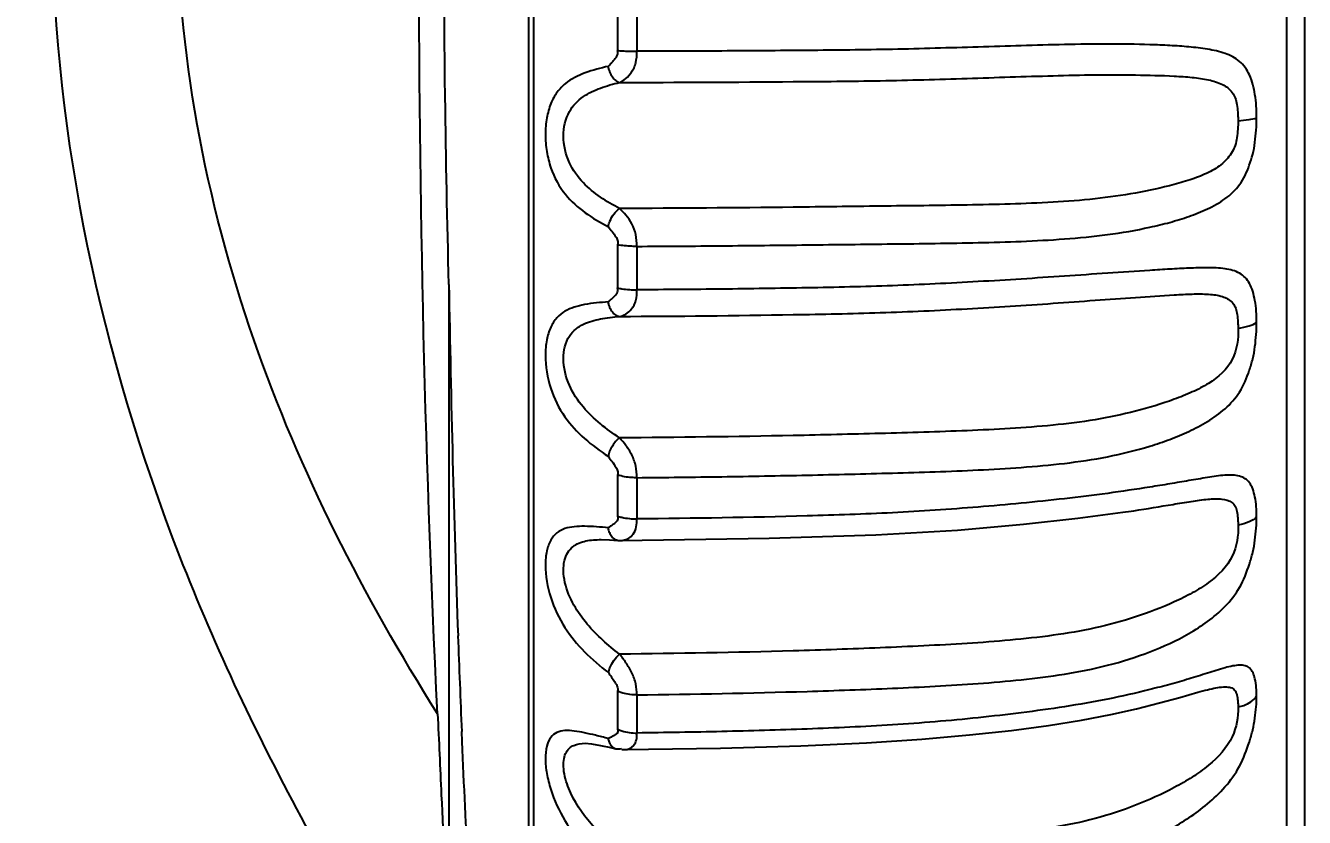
# Model space of a CAD drawing. Header units: millimetres. Extents: x 7426 to 8300, y 123 to 421.
# Drawn here: x 8017.41 to 8020.517, y 347.897 to 349.82 of the extents above; entities that cross this region are included whole.
import ezdxf

# ---------------------------------------------------------------- set-up
doc = ezdxf.new("R2010")
doc.units = ezdxf.units.MM
doc.layers.add('20_ALL_FEATURES', color=7, linetype='Continuous')
doc.layers.add('多重引线', color=7, linetype='Continuous')
doc.styles.add('微软雅黑', font='msyh.ttc')
doc.dimstyles.new('尺寸标注_1_4比例', dxfattribs={"dimtxt": 2.1, "dimasz": 1.7, "dimexe": 0.5, "dimexo": 0.4, "dimgap": 0.5, "dimtad": 1, "dimdec": 1, "dimlfac": 4, "dimdsep": 46, "dimtxsty": '微软雅黑', "dimcen": 0.09, "dimadec": 0, "dimazin": 0, "dimtp": 0.01, "dimtm": 0.01, "dimtfac": 1, "dimtdec": 1, "dimtofl": 0, "dimtmove": 0, "dimatfit": 3, "dimfxl": 1, "dimtolj": 1, "dimarcsym": 0})

# ---------------------------------------------------------------- blocks, each defined once
blk = doc.blocks.new('*D890')
at = {"layer": 'Defpoints', "color": 0}
for p in [(8010.9443, 360.1863), (8006.63, 320.4735), (8032.781, 320.4735)]:
    blk.add_point(p, dxfattribs=at)
at = {"layer": '多重引线', "color": 0, "lineweight": -2}
for p, q in [((8011.3443, 360.1863), (8033.281, 360.1863)), ((8032.781, 358.4863), (8032.781, 322.1735)), ((8007.03, 320.4735), (8033.281, 320.4735))]:
    blk.add_line(p, q, dxfattribs=at)
at = {"layer": '多重引线', "color": 0}
for points in [[(8033.0643, 358.4863), (8032.4976, 358.4863), (8032.781, 360.1863)], [(8032.4976, 322.1735), (8033.0643, 322.1735), (8032.781, 320.4735)]]:
    blk.add_solid(points, dxfattribs=at)
at = {"layer": '多重引线', "color": 0, "insert": (8031.1896, 340.3299), "char_height": 2.1, "attachment_point": 5, "rotation": 90, "style": '微软雅黑'}
blk.add_mtext('\\A1;158.9', dxfattribs=at)

msp = doc.modelspace()

# ---------------------------------------------------------------- linework, layer by layer
at = {"layer": '20_ALL_FEATURES', "color": 7, "linetype": 'Continuous'}
for p, q in [((8018.6319, 353.5123), (8018.6318, 346.9249)), ((8020.4735, 353.1165), (8020.4735, 347.094)), ((8020.5171, 352.8563), (8020.5171, 347.3541)), ((8018.644, 350.1052), (8018.6439, 346.6459)), ((8018.8485, 349.8668), (8018.8485, 349.7592)), ((8018.8957, 349.8656), (8018.8957, 349.7576)), ((8018.8485, 349.2877), (8018.8485, 349.1827)), ((8018.8957, 349.2838), (8018.8957, 349.1784)), ((8018.4388, 349.1916), (8018.4383, 340.3301)), ((8018.8485, 348.7287), (8018.8485, 348.629)), ((8018.8957, 348.7221), (8018.8957, 348.622)), ((8020.096, 348.6409), (8020.1029, 348.642)), ((8018.8087, 348.5717), (8018.8089, 348.5717)), ((8018.8502, 348.5699), (8018.8534, 348.5699)), ((8018.8534, 348.5699), (8018.8574, 348.5697)), ((8018.8485, 348.2036), (8018.8485, 348.1117)), ((8018.8957, 348.1945), (8018.8957, 348.1021)), ((8020.2584, 348.2013), (8020.2585, 348.2014)), ((8018.471, 348.0813), (8018.4699, 348.1058)), ((8018.7699, 348.0772), (8018.7701, 348.0772)), ((8018.8514, 348.0636), (8018.8549, 348.0641)), ((8018.8549, 348.0641), (8018.8588, 348.0646))]:
    msp.add_line(p, q, dxfattribs=at)
for points in [[(8018.8574, 348.5697), (8019.2168, 348.575), (8019.4758, 348.5832), (8019.6745, 348.5951), (8019.8347, 348.6089), (8019.9669, 348.6236), (8020.0761, 348.6381), (8020.096, 348.641)], [(8018.8088, 348.5717), (8018.8286, 348.5712), (8018.8501, 348.5699)], [(8018.8654, 348.0617), (8019.0984, 348.0656), (8019.2939, 348.0712), (8019.4532, 348.0782), (8019.5877, 348.0869), (8019.7037, 348.0973), (8019.8055, 348.1085), (8019.8955, 348.1207), (8019.9757, 348.1336), (8020.0468, 348.1471), (8020.1095, 348.1609), (8020.1652, 348.1751), (8020.2143, 348.1887), (8020.2584, 348.2013)], [(8018.7701, 348.0772), (8018.7849, 348.076), (8018.8067, 348.0722), (8018.8321, 348.0667), (8018.8443, 348.0638)]]:
    msp.add_lwpolyline(points, dxfattribs=at)
for centre, radius, start, end in [((8063.8313, 349.936), 45.3985, 180.9396, 182.01663), ((8018.8571, 348.6001), 0.0304, 270.5, 279.2491), ((8050.5079, 349.4676), 32.0669, 182.01795, 182.43396), ((8018.8651, 348.0925), 0.0308, 258.4591, 264.2102), ((8018.865, 348.0919), 0.0301, 264.2351, 270.6523)]:
    msp.add_arc(centre, radius, start, end, dxfattribs=at)
for points, knots in [([(8018.3945, 352.8576), (8018.137, 352.4691), (8017.6609, 351.5901), (8017.3659, 350.0683), (8017.6469, 348.7786), (8018.0711, 347.8887), (8018.3123, 347.4926), (8018.4391, 347.3098)], [0, 0, 0, 0, 0.235936, 0.501412, 0.765831, 0.887391, 1, 1, 1, 1]), ([(8018.4112, 348.1486), (8018.2318, 348.4337), (8017.9111, 349.0587), (8017.7099, 350.1182), (8017.9137, 351.1755), (8018.2298, 351.8027), (8018.4109, 352.0863)], [0, 0, 0, 0, 0.241933, 0.500193, 0.758296, 1, 1, 1, 1]), ([(8018.4112, 348.1486), (8018.3782, 348.8043), (8018.3531, 350.1175), (8018.3783, 351.4307), (8018.4109, 352.0863)], [0, 0, 0, 0, 0.50005, 1, 1, 1, 1]), ([(8018.4389, 349.1916), (8018.4348, 349.3435), (8018.4229, 349.9596), (8018.4259, 350.576), (8018.4382, 351.0401)], [0, 0, 0, 0, 0.246582, 1, 1, 1, 1]), ([(8018.8261, 349.721), (8018.8286, 349.7237), (8018.8329, 349.7284), (8018.8391, 349.7353), (8018.8443, 349.7418), (8018.8501, 349.7494), (8018.8489, 349.756), (8018.8485, 349.7593)], [0, 0, 0, 0, 0.236809, 0.415473, 0.59616, 0.785247, 1, 1, 1, 1]), ([(8018.8485, 349.7593), (8018.852, 349.759), (8018.8677, 349.7579), (8018.8834, 349.7576), (8018.8957, 349.7576)], [0, 0, 0, 0, 0.219148, 1, 1, 1, 1]), ([(8018.8534, 349.6819), (8018.8589, 349.6841), (8018.8698, 349.6916), (8018.8814, 349.7043), (8018.8892, 349.7178), (8018.8945, 349.7346), (8018.8957, 349.7483), (8018.8957, 349.7576)], [0, 0, 0, 0, 0.19163, 0.42537, 0.55634, 0.696217, 1, 1, 1, 1]), ([(8020.4009, 349.5959), (8020.4007, 349.6055), (8020.4006, 349.6245), (8020.3964, 349.6597), (8020.3874, 349.6984), (8020.362, 349.7357), (8020.3235, 349.7545), (8020.2812, 349.7632), (8020.2363, 349.7686), (8020.1896, 349.7718), (8020.1237, 349.7744), (8020.0384, 349.7758), (8019.9342, 349.774), (8019.8293, 349.7712), (8019.7247, 349.768), (8019.6203, 349.7647), (8019.4818, 349.7612), (8019.3091, 349.7595), (8019.1023, 349.7581), (8018.9645, 349.7577), (8018.8957, 349.7576)], [0, 0, 0, 0, 0.017868, 0.035183, 0.065629, 0.090874, 0.115797, 0.142801, 0.170839, 0.199624, 0.229653, 0.293021, 0.357886, 0.422841, 0.487594, 0.552107, 0.616402, 0.744591, 0.872405, 1, 1, 1, 1]), ([(8018.8261, 349.721), (8018.8071, 349.7169), (8018.7706, 349.7074), (8018.7273, 349.6863), (8018.7004, 349.6584), (8018.6847, 349.6299), (8018.6754, 349.5948), (8018.6721, 349.5552), (8018.6757, 349.5141), (8018.6879, 349.4633), (8018.728, 349.3901), (8018.7875, 349.3515), (8018.8262, 349.3316)], [0, 0, 0, 0, 0.108686, 0.210884, 0.264031, 0.322989, 0.390619, 0.465724, 0.544112, 0.620538, 0.756575, 1, 1, 1, 1]), ([(8018.8261, 349.721), (8018.8253, 349.7189), (8018.8267, 349.7139), (8018.83, 349.7055), (8018.8354, 349.6959), (8018.843, 349.6864), (8018.85, 349.6826), (8018.8534, 349.6819)], [0, 0, 0, 0, 0.137943, 0.279069, 0.550138, 0.788703, 1, 1, 1, 1]), ([(8018.8534, 349.6819), (8018.9941, 349.6821), (8019.2051, 349.6832), (8019.4866, 349.6854), (8019.6623, 349.6906), (8019.8022, 349.6952), (8019.9058, 349.6983), (8020.0074, 349.7011), (8020.1055, 349.7002), (8020.1842, 349.6987), (8020.2434, 349.6947), (8020.2829, 349.6894), (8020.317, 349.6794), (8020.3395, 349.6627), (8020.3497, 349.6443), (8020.3536, 349.6276), (8020.355, 349.6124), (8020.3556, 349.5993), (8020.3564, 349.5924), (8020.3562, 349.589)], [0, 0, 0, 0, 0.26895, 0.403653, 0.538271, 0.605103, 0.671349, 0.736522, 0.799287, 0.859056, 0.887003, 0.912726, 0.935125, 0.954514, 0.96422, 0.974866, 0.986916, 0.993443, 1, 1, 1, 1]), ([(8018.8535, 349.3757), (8018.8376, 349.384), (8018.8062, 349.4022), (8018.7625, 349.4376), (8018.7269, 349.4874), (8018.7124, 349.5497), (8018.7252, 349.6103), (8018.763, 349.6495), (8018.8073, 349.6697), (8018.8378, 349.6782), (8018.8534, 349.6819)], [0, 0, 0, 0, 0.12271, 0.246587, 0.381449, 0.532453, 0.671127, 0.78404, 0.890146, 1, 1, 1, 1]), ([(8018.8957, 349.2838), (8018.9645, 349.2843), (8019.1022, 349.285), (8019.309, 349.2874), (8019.5165, 349.2898), (8019.6899, 349.2918), (8019.8293, 349.2956), (8019.9342, 349.3012), (8020.0388, 349.3109), (8020.1241, 349.3258), (8020.1898, 349.3416), (8020.2367, 349.3559), (8020.282, 349.374), (8020.3253, 349.3975), (8020.3628, 349.4327), (8020.3812, 349.4727), (8020.3922, 349.5078), (8020.3974, 349.5366), (8020.3999, 349.5662), (8020.4011, 349.586), (8020.4009, 349.5959)], [0, 0, 0, 0, 0.124048, 0.248337, 0.372955, 0.498183, 0.561137, 0.624347, 0.687726, 0.750348, 0.780343, 0.809504, 0.838724, 0.868288, 0.897924, 0.92957, 0.946462, 0.964127, 0.982206, 1, 1, 1, 1]), ([(8020.3562, 349.589), (8020.365, 349.5895), (8020.38, 349.5909), (8020.395, 349.5937), (8020.4009, 349.5959)], [0, 0, 0, 0, 0.583897, 1, 1, 1, 1]), ([(8020.3562, 349.589), (8020.3563, 349.5821), (8020.3553, 349.5683), (8020.3536, 349.5482), (8020.3496, 349.5295), (8020.3392, 349.5072), (8020.3184, 349.4829), (8020.2839, 349.4618), (8020.2439, 349.4464), (8020.1848, 349.4289), (8020.1061, 349.4122), (8020.0077, 349.3979), (8019.9059, 349.3904), (8019.8022, 349.3861), (8019.6623, 349.3834), (8019.4866, 349.3815), (8019.2052, 349.3778), (8018.9941, 349.3764), (8018.8535, 349.3757)], [0, 0, 0, 0, 0.012965, 0.026083, 0.037954, 0.048698, 0.072022, 0.096974, 0.123948, 0.152587, 0.212809, 0.275204, 0.33954, 0.40474, 0.470461, 0.60288, 0.735383, 1, 1, 1, 1]), ([(8018.8262, 349.3316), (8018.827, 349.3361), (8018.8317, 349.3529), (8018.8425, 349.3688), (8018.8535, 349.3757)], [0, 0, 0, 0, 0.261354, 1, 1, 1, 1]), ([(8018.8957, 349.2838), (8018.8955, 349.2934), (8018.894, 349.3124), (8018.8848, 349.3387), (8018.8698, 349.3592), (8018.859, 349.3709), (8018.8535, 349.3757)], [0, 0, 0, 0, 0.276144, 0.543916, 0.788947, 1, 1, 1, 1]), ([(8018.8262, 349.3316), (8018.8324, 349.3236), (8018.8408, 349.3132), (8018.8488, 349.2998), (8018.8494, 349.2928), (8018.8488, 349.2894), (8018.8485, 349.2877)], [0, 0, 0, 0, 0.597218, 0.795338, 0.900719, 1, 1, 1, 1]), ([(8018.8957, 349.2838), (8018.8915, 349.2838), (8018.8757, 349.2841), (8018.8599, 349.2855), (8018.8485, 349.2877)], [0, 0, 0, 0, 0.265934, 1, 1, 1, 1]), ([(8020.4009, 349.0991), (8020.4007, 349.1082), (8020.4006, 349.126), (8020.3974, 349.1515), (8020.3923, 349.1742), (8020.3846, 349.1933), (8020.3739, 349.2084), (8020.3545, 349.2233), (8020.3223, 349.2312), (8020.2809, 349.2322), (8020.2361, 349.231), (8020.1895, 349.2286), (8020.1237, 349.2245), (8020.0384, 349.2188), (8019.9342, 349.2114), (8019.8294, 349.2044), (8019.7247, 349.1981), (8019.6204, 349.1925), (8019.4818, 349.1866), (8019.3091, 349.1828), (8019.1023, 349.1798), (8018.9645, 349.1787), (8018.8957, 349.1784)], [0, 0, 0, 0, 0.017145, 0.033437, 0.048077, 0.060666, 0.071812, 0.082495, 0.105667, 0.132291, 0.160446, 0.189527, 0.219938, 0.284186, 0.349969, 0.415811, 0.481414, 0.546748, 0.611838, 0.741568, 0.870899, 1, 1, 1, 1]), ([(8018.8261, 349.1489), (8018.8286, 349.1511), (8018.8335, 349.1557), (8018.8397, 349.1614), (8018.8443, 349.1664), (8018.848, 349.1704), (8018.8497, 349.1764), (8018.8488, 349.1806), (8018.8485, 349.1828)], [0, 0, 0, 0, 0.233177, 0.467964, 0.586782, 0.708618, 0.846001, 1, 1, 1, 1]), ([(8018.8485, 349.1828), (8018.852, 349.182), (8018.8676, 349.1793), (8018.8834, 349.1783), (8018.8957, 349.1784)], [0, 0, 0, 0, 0.223449, 1, 1, 1, 1]), ([(8018.8534, 349.1137), (8018.8587, 349.1144), (8018.8698, 349.1192), (8018.8814, 349.1296), (8018.8893, 349.1412), (8018.8946, 349.1568), (8018.8957, 349.1696), (8018.8957, 349.1784)], [0, 0, 0, 0, 0.189405, 0.417636, 0.54653, 0.685805, 1, 1, 1, 1]), ([(8018.8534, 349.1137), (8018.9941, 349.1143), (8019.2052, 349.1164), (8019.4515, 349.1214), (8019.5923, 349.1268), (8019.6976, 349.1323), (8019.8023, 349.1385), (8019.9059, 349.1454), (8020.0073, 349.1531), (8020.1055, 349.1594), (8020.1841, 349.1653), (8020.2432, 349.1684), (8020.2824, 349.1685), (8020.316, 349.1643), (8020.3393, 349.1525), (8020.3498, 349.1366), (8020.3537, 349.1216), (8020.355, 349.1075), (8020.3556, 349.0951), (8020.3564, 349.0886), (8020.3562, 349.0854)], [0, 0, 0, 0, 0.270591, 0.406137, 0.473986, 0.541663, 0.608984, 0.675749, 0.741471, 0.80476, 0.865007, 0.893078, 0.918665, 0.940316, 0.95793, 0.966524, 0.976211, 0.987519, 0.993717, 1, 1, 1, 1]), ([(8018.8261, 349.1489), (8018.8067, 349.1477), (8018.7788, 349.1453), (8018.7435, 349.137), (8018.7201, 349.1272), (8018.6997, 349.111), (8018.6841, 349.0867), (8018.6751, 349.0553), (8018.6711, 349.0048), (8018.682, 348.9391), (8018.7165, 348.8694), (8018.7672, 348.8151), (8018.8059, 348.787), (8018.8262, 348.7738)], [0, 0, 0, 0, 0.10921, 0.157368, 0.203677, 0.250597, 0.302181, 0.362927, 0.432709, 0.586116, 0.731589, 0.864258, 1, 1, 1, 1]), ([(8018.8261, 349.1489), (8018.8252, 349.1468), (8018.8267, 349.1419), (8018.8299, 349.1339), (8018.8352, 349.1249), (8018.8431, 349.1164), (8018.8501, 349.1139), (8018.8534, 349.1137)], [0, 0, 0, 0, 0.140696, 0.286278, 0.558093, 0.789761, 1, 1, 1, 1]), ([(8018.8535, 348.8188), (8018.8213, 348.8398), (8018.7732, 348.8769), (8018.7278, 348.9461), (8018.7123, 349.0076), (8018.7231, 349.0583), (8018.746, 349.0837), (8018.7714, 349.0993), (8018.808, 349.109), (8018.8379, 349.1124), (8018.8534, 349.1137)], [0, 0, 0, 0, 0.264347, 0.408681, 0.561664, 0.69026, 0.743138, 0.792868, 0.892942, 1, 1, 1, 1]), ([(8018.8957, 348.7221), (8018.9645, 348.7229), (8019.1022, 348.7243), (8019.309, 348.7282), (8019.5165, 348.7332), (8019.69, 348.7386), (8019.8294, 348.7465), (8019.9344, 348.7561), (8020.0392, 348.7712), (8020.1245, 348.7926), (8020.19, 348.8144), (8020.237, 348.8338), (8020.2825, 348.8578), (8020.3258, 348.888), (8020.3627, 348.9295), (8020.3809, 348.9734), (8020.3921, 349.0108), (8020.3974, 349.0403), (8020.3999, 349.0698), (8020.4011, 349.0894), (8020.4009, 349.0991)], [0, 0, 0, 0, 0.122393, 0.245032, 0.368009, 0.491624, 0.553818, 0.616365, 0.679311, 0.742044, 0.772383, 0.802166, 0.83244, 0.863671, 0.895674, 0.929725, 0.947224, 0.965061, 0.982888, 1, 1, 1, 1]), ([(8020.3562, 349.0854), (8020.3653, 349.0864), (8020.3807, 349.0893), (8020.3957, 349.0952), (8020.4009, 349.0991)], [0, 0, 0, 0, 0.583774, 1, 1, 1, 1]), ([(8020.3562, 349.0854), (8020.3568, 349.0595), (8020.3498, 349.0034), (8020.2957, 348.9552), (8020.2442, 348.9294), (8020.1852, 348.9057), (8020.1065, 348.8822), (8020.008, 348.8613), (8019.906, 348.8489), (8019.8023, 348.8409), (8019.6623, 348.8344), (8019.4866, 348.8293), (8019.2052, 348.8224), (8018.9941, 348.8199), (8018.8535, 348.8188)], [0, 0, 0, 0, 0.048271, 0.099031, 0.127027, 0.156398, 0.217465, 0.280101, 0.344266, 0.409112, 0.474396, 0.605863, 0.737384, 1, 1, 1, 1]), ([(8018.8535, 348.8188), (8018.8458, 348.8145), (8018.8382, 348.8023), (8018.8288, 348.7873), (8018.8265, 348.7782), (8018.8262, 348.7738)], [0, 0, 0, 0, 0.492069, 0.753002, 1, 1, 1, 1]), ([(8018.8957, 348.7221), (8018.8955, 348.7315), (8018.8938, 348.7506), (8018.8846, 348.7774), (8018.8696, 348.7996), (8018.859, 348.813), (8018.8535, 348.8188)], [0, 0, 0, 0, 0.260981, 0.52641, 0.777272, 1, 1, 1, 1]), ([(8018.8262, 348.7738), (8018.8324, 348.7653), (8018.8407, 348.7542), (8018.8487, 348.7404), (8018.8494, 348.7335), (8018.8487, 348.7303), (8018.8485, 348.7287)], [0, 0, 0, 0, 0.610584, 0.80867, 0.908617, 1, 1, 1, 1]), ([(8018.8957, 348.7221), (8018.8915, 348.7221), (8018.8756, 348.7225), (8018.8596, 348.725), (8018.8485, 348.7287)], [0, 0, 0, 0, 0.264558, 1, 1, 1, 1]), ([(8020.4009, 348.627), (8020.4007, 348.6354), (8020.4006, 348.6517), (8020.3975, 348.6745), (8020.3924, 348.694), (8020.3847, 348.7096), (8020.3735, 348.7205), (8020.3591, 348.7266), (8020.3423, 348.7287), (8020.3161, 348.7281), (8020.2807, 348.7225), (8020.2362, 348.7149), (8020.1895, 348.707), (8020.1238, 348.6963), (8020.0385, 348.6836), (8019.9343, 348.6708), (8019.8294, 348.6598), (8019.7247, 348.6506), (8019.6204, 348.6428), (8019.4819, 348.6347), (8019.2404, 348.6265), (8019.0335, 348.6232), (8018.8957, 348.622)], [0, 0, 0, 0, 0.015929, 0.030731, 0.043529, 0.054002, 0.063179, 0.072502, 0.083029, 0.094954, 0.121994, 0.150796, 0.180511, 0.211537, 0.276913, 0.343629, 0.410274, 0.476599, 0.542601, 0.608323, 0.739253, 1, 1, 1, 1]), ([(8020.1029, 348.642), (8020.1347, 348.6467), (8020.1811, 348.6546), (8020.2409, 348.6646), (8020.2805, 348.6703), (8020.3137, 348.672), (8020.3382, 348.6663), (8020.3498, 348.6533), (8020.3537, 348.64), (8020.355, 348.6273), (8020.3556, 348.616), (8020.3564, 348.6099), (8020.3562, 348.6069)], [0, 0, 0, 0, 0.320037, 0.469601, 0.605704, 0.718618, 0.803728, 0.84223, 0.88633, 0.939773, 0.969511, 1, 1, 1, 1]), ([(8018.8485, 348.629), (8018.8487, 348.6269), (8018.8495, 348.623), (8018.848, 348.6173), (8018.8442, 348.6141), (8018.8396, 348.6101), (8018.8335, 348.6055), (8018.8286, 348.602), (8018.8261, 348.6003)], [0, 0, 0, 0, 0.164921, 0.299628, 0.421758, 0.538962, 0.770569, 1, 1, 1, 1]), ([(8018.8485, 348.629), (8018.8519, 348.6278), (8018.8673, 348.6235), (8018.8834, 348.6219), (8018.8957, 348.622)], [0, 0, 0, 0, 0.227078, 1, 1, 1, 1]), ([(8018.8261, 348.6003), (8018.8069, 348.6022), (8018.7793, 348.6046), (8018.744, 348.6037), (8018.7208, 348.5997), (8018.7, 348.5893), (8018.6839, 348.5699), (8018.675, 348.5424), (8018.6711, 348.4949), (8018.6829, 348.4298), (8018.7171, 348.3578), (8018.767, 348.2975), (8018.8058, 348.2644), (8018.8262, 348.2489)], [0, 0, 0, 0, 0.110039, 0.157364, 0.201102, 0.242845, 0.287163, 0.340618, 0.405094, 0.557134, 0.710851, 0.854195, 1, 1, 1, 1]), ([(8018.8261, 348.6003), (8018.8253, 348.5985), (8018.8265, 348.5942), (8018.8293, 348.5872), (8018.8341, 348.5793), (8018.8412, 348.5722), (8018.8473, 348.5702), (8018.8501, 348.5699)], [0, 0, 0, 0, 0.139457, 0.287287, 0.560241, 0.791501, 1, 1, 1, 1]), ([(8020.3562, 348.6069), (8020.3568, 348.5814), (8020.3481, 348.5248), (8020.2961, 348.4728), (8020.2444, 348.4414), (8020.1856, 348.4122), (8020.1071, 348.3823), (8020.0084, 348.3553), (8019.9062, 348.3384), (8019.8023, 348.3269), (8019.6624, 348.3168), (8019.4866, 348.3086), (8019.2052, 348.2986), (8018.9941, 348.2951), (8018.8535, 348.2937)], [0, 0, 0, 0, 0.047195, 0.100482, 0.129542, 0.159738, 0.221847, 0.284869, 0.348954, 0.413498, 0.478374, 0.608904, 0.739431, 1, 1, 1, 1]), ([(8018.862, 348.5701), (8018.8714, 348.5716), (8018.893, 348.5848), (8018.8957, 348.6092), (8018.8957, 348.622)], [0, 0, 0, 0, 0.427686, 1, 1, 1, 1]), ([(8018.8957, 348.1945), (8019.0334, 348.1965), (8019.2403, 348.2004), (8019.5165, 348.2103), (8019.6901, 348.219), (8019.8295, 348.2308), (8019.9346, 348.2443), (8020.0398, 348.2645), (8020.1414, 348.2971), (8020.2226, 348.3336), (8020.2828, 348.3724), (8020.326, 348.4083), (8020.3625, 348.455), (8020.3807, 348.5019), (8020.392, 348.5407), (8020.3974, 348.5702), (8020.3998, 348.599), (8020.4011, 348.6179), (8020.4009, 348.627)], [0, 0, 0, 0, 0.242248, 0.363859, 0.486166, 0.547775, 0.60986, 0.672617, 0.735766, 0.797126, 0.828585, 0.861507, 0.895597, 0.931409, 0.94914, 0.966756, 0.983938, 1, 1, 1, 1]), ([(8020.4009, 348.627), (8020.3961, 348.6217), (8020.3815, 348.6128), (8020.3654, 348.6084), (8020.3562, 348.6069)], [0, 0, 0, 0, 0.433882, 1, 1, 1, 1]), ([(8018.8535, 348.2936), (8018.8394, 348.3044), (8018.8116, 348.327), (8018.7733, 348.3662), (8018.7402, 348.4124), (8018.7213, 348.4574), (8018.7163, 348.4949), (8018.7182, 348.5199), (8018.726, 348.5405), (8018.7427, 348.5596), (8018.7723, 348.5705), (8018.7962, 348.5716), (8018.8087, 348.5717)], [0, 0, 0, 0, 0.137025, 0.276238, 0.422145, 0.574631, 0.647562, 0.71222, 0.766945, 0.814525, 0.9039, 1, 1, 1, 1]), ([(8018.8262, 348.2489), (8018.8271, 348.2529), (8018.8326, 348.2696), (8018.8433, 348.2847), (8018.8535, 348.2936)], [0, 0, 0, 0, 0.23032, 1, 1, 1, 1]), ([(8018.8957, 348.1945), (8018.8955, 348.2035), (8018.8937, 348.2221), (8018.8843, 348.2489), (8018.8693, 348.2722), (8018.8589, 348.2869), (8018.8535, 348.2937)], [0, 0, 0, 0, 0.2451, 0.507438, 0.764348, 1, 1, 1, 1]), ([(8020.4009, 348.1913), (8020.4006, 348.2056), (8020.3998, 348.229), (8020.3896, 348.2579), (8020.3727, 348.2665), (8020.3585, 348.2673), (8020.3421, 348.2651), (8020.316, 348.2587), (8020.2809, 348.247), (8020.2364, 348.2331), (8020.1897, 348.2199), (8020.124, 348.2029), (8020.0389, 348.1835), (8019.9345, 348.1655), (8019.8295, 348.1508), (8019.7248, 348.1389), (8019.6204, 348.1291), (8019.4819, 348.119), (8019.3092, 348.1112), (8019.1023, 348.1053), (8018.9645, 348.1029), (8018.8957, 348.1021)], [0, 0, 0, 0, 0.027077, 0.045708, 0.05322, 0.061829, 0.072358, 0.084669, 0.112888, 0.142791, 0.173412, 0.20522, 0.271863, 0.339439, 0.406728, 0.473579, 0.540035, 0.606167, 0.737847, 0.869053, 1, 1, 1, 1]), ([(8018.8262, 348.2489), (8018.8312, 348.2416), (8018.8376, 348.2325), (8018.8447, 348.2212), (8018.849, 348.214), (8018.8497, 348.2073), (8018.8485, 348.2036)], [0, 0, 0, 0, 0.515513, 0.64516, 0.774876, 1, 1, 1, 1]), ([(8018.8957, 348.1945), (8018.8915, 348.1945), (8018.8755, 348.1952), (8018.8593, 348.1986), (8018.8485, 348.2036)], [0, 0, 0, 0, 0.261412, 1, 1, 1, 1]), ([(8020.2585, 348.2013), (8020.2661, 348.2034), (8020.2806, 348.2072), (8020.3011, 348.2118), (8020.319, 348.2142), (8020.3338, 348.2142), (8020.3464, 348.2096), (8020.3534, 348.1978), (8020.3548, 348.1857), (8020.3555, 348.1745), (8020.3564, 348.1684), (8020.3562, 348.1652)], [0, 0, 0, 0, 0.175445, 0.332672, 0.46693, 0.57542, 0.662494, 0.749853, 0.8635, 0.930003, 1, 1, 1, 1]), ([(8020.3562, 348.1653), (8020.3568, 348.1408), (8020.3462, 348.0846), (8020.2962, 348.0305), (8020.2445, 347.9943), (8020.1859, 347.9604), (8020.1076, 347.9249), (8020.0088, 347.8924), (8019.9064, 347.8714), (8019.8024, 347.8566), (8019.6625, 347.8432), (8019.4867, 347.8321), (8019.2053, 347.8193), (8018.9941, 347.8149), (8018.8535, 347.8131)], [0, 0, 0, 0, 0.045091, 0.100324, 0.130414, 0.161471, 0.224768, 0.288339, 0.352504, 0.416892, 0.48149, 0.611318, 0.741067, 1, 1, 1, 1]), ([(8018.8957, 347.714), (8019.0335, 347.7163), (8019.2404, 347.7213), (8019.5166, 347.7341), (8019.6902, 347.7458), (8019.8296, 347.7613), (8019.9349, 347.7783), (8020.0403, 347.8032), (8020.142, 347.8421), (8020.2231, 347.8851), (8020.283, 347.9297), (8020.326, 347.9703), (8020.3622, 348.0209), (8020.3804, 348.0698), (8020.3919, 348.1091), (8020.3973, 348.1379), (8020.3998, 348.1652), (8020.4011, 348.1829), (8020.4009, 348.1913)], [0, 0, 0, 0, 0.24017, 0.360778, 0.482162, 0.543395, 0.605242, 0.668047, 0.731847, 0.794654, 0.827309, 0.861801, 0.89759, 0.934498, 0.952104, 0.969135, 0.985316, 1, 1, 1, 1]), ([(8020.3562, 348.1653), (8020.3609, 348.1663), (8020.3776, 348.171), (8020.3935, 348.1811), (8020.4009, 348.1913)], [0, 0, 0, 0, 0.274271, 1, 1, 1, 1]), ([(8018.4112, 348.1489), (8018.4145, 348.0834), (8018.4271, 347.8037), (8018.4393, 347.5239), (8018.4393, 347.3096)], [0, 0, 0, 0, 0.234468, 1, 1, 1, 1]), ([(8018.8261, 348.0887), (8018.8158, 348.0914), (8018.7966, 348.0963), (8018.7691, 348.1027), (8018.7443, 348.1073), (8018.7217, 348.1089), (8018.7009, 348.105), (8018.6838, 348.0913), (8018.6748, 348.0679), (8018.6722, 348.038), (8018.676, 348.0025), (8018.6888, 347.9508), (8018.7178, 347.889), (8018.767, 347.8242), (8018.8057, 347.7872), (8018.8262, 347.7697)], [0, 0, 0, 0, 0.061497, 0.114457, 0.163098, 0.2066, 0.245043, 0.282398, 0.327473, 0.385021, 0.454979, 0.532611, 0.691928, 0.84461, 1, 1, 1, 1]), ([(8018.8485, 348.1117), (8018.8487, 348.1097), (8018.8495, 348.1062), (8018.8481, 348.1009), (8018.8442, 348.0986), (8018.8396, 348.0955), (8018.8335, 348.0924), (8018.8286, 348.0899), (8018.8261, 348.0887)], [0, 0, 0, 0, 0.170074, 0.302232, 0.42225, 0.538605, 0.770021, 1, 1, 1, 1]), ([(8018.8485, 348.1116), (8018.8519, 348.11), (8018.8669, 348.1041), (8018.8833, 348.1019), (8018.8957, 348.1021)], [0, 0, 0, 0, 0.231436, 1, 1, 1, 1]), ([(8018.8654, 348.0617), (8018.8735, 348.0618), (8018.8937, 348.0702), (8018.8957, 348.0916), (8018.8957, 348.1021)], [0, 0, 0, 0, 0.436065, 1, 1, 1, 1]), ([(8018.4923, 347.6772), (8018.4903, 347.7072), (8018.4821, 347.8418), (8018.4756, 347.9766), (8018.471, 348.0813)], [0, 0, 0, 0, 0.22304, 1, 1, 1, 1]), ([(8018.8535, 347.8131), (8018.8288, 347.8341), (8018.7809, 347.8802), (8018.7337, 347.9496), (8018.7171, 348.0053), (8018.7169, 348.0346), (8018.7211, 348.0521), (8018.7299, 348.065), (8018.746, 348.0755), (8018.7604, 348.0771), (8018.7699, 348.0772)], [0, 0, 0, 0, 0.283635, 0.580088, 0.723214, 0.784143, 0.835011, 0.877953, 0.917568, 1, 1, 1, 1]), ([(8018.8261, 348.0887), (8018.8254, 348.0875), (8018.8262, 348.0841), (8018.8284, 348.0787), (8018.8331, 348.0704), (8018.8397, 348.0649), (8018.8443, 348.0638)], [0, 0, 0, 0, 0.132724, 0.280586, 0.557055, 1, 1, 1, 1])]:
    msp.add_open_spline(points, degree=3, knots=knots, dxfattribs=at)
msp.add_open_spline([(8018.8443, 348.0638), (8018.8466, 348.0633), (8018.849, 348.0633), (8018.8514, 348.0636)], degree=3, dxfattribs=at)

# ---------------------------------------------------------------- dimensions: what is measured, and where the dimension line sits
at = {"layer": '多重引线', "color": 3}
dim = msp.add_linear_dim(base=(8032.781, 320.4735), p1=(8010.9443, 360.1863), p2=(8006.63, 320.4735), angle=90, dimstyle='尺寸标注_1_4比例', dxfattribs=at)
dim.commit()
dim.dimension.update_dxf_attribs({"geometry": '*D890', "text_midpoint": (8031.1896, 340.3299)})

doc.saveas('drawing.dxf')
